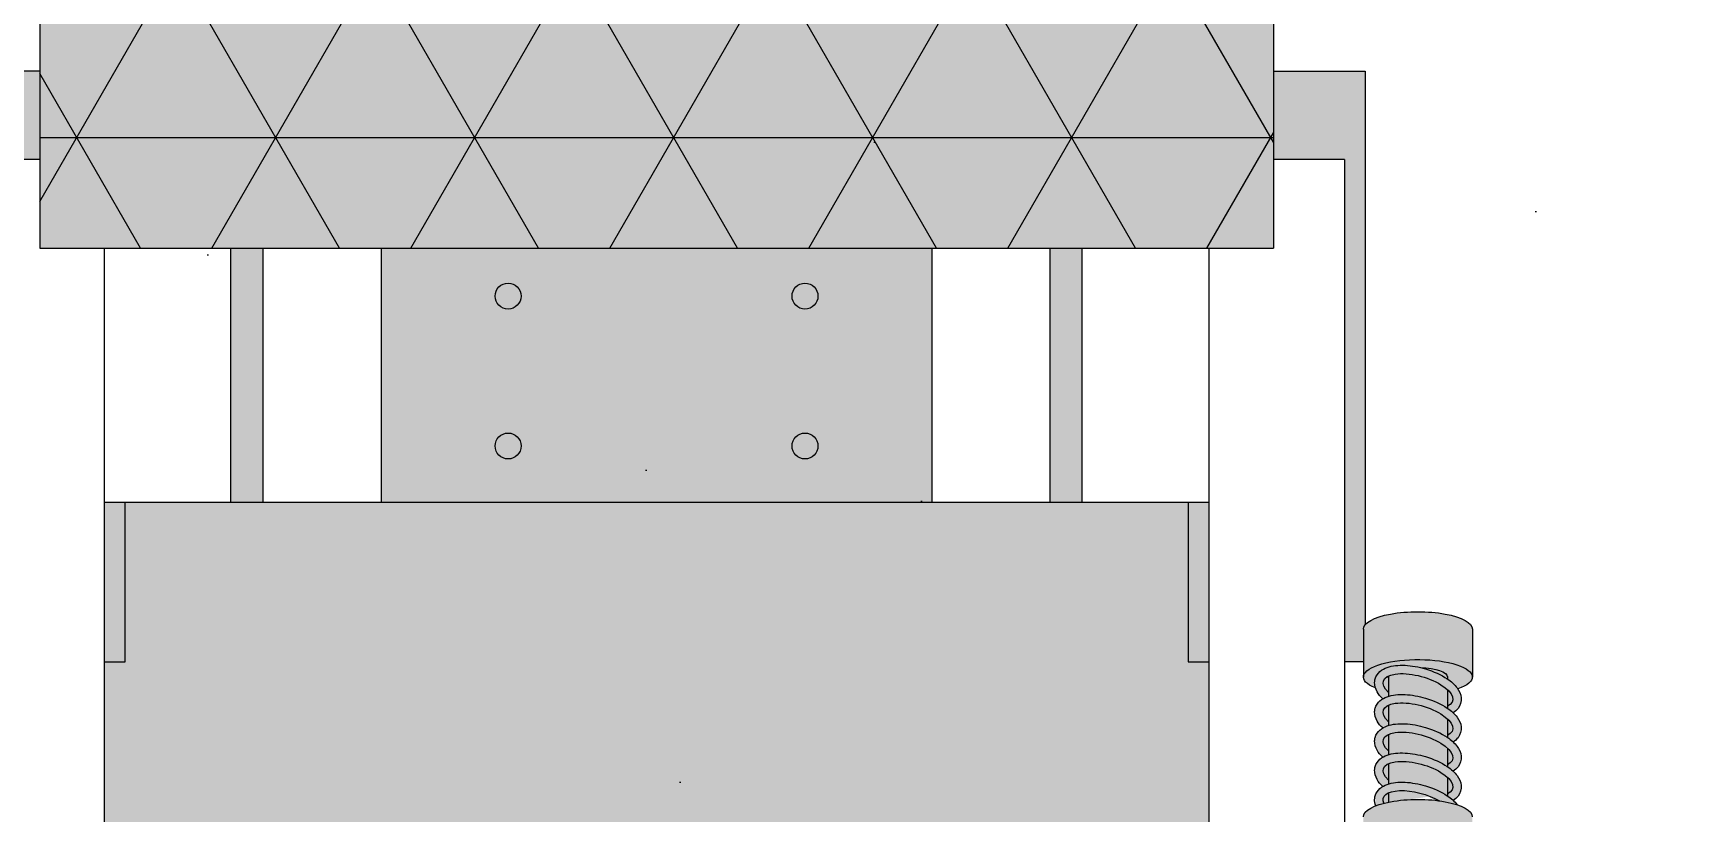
# Model space of a CAD drawing. Header units: inches. Extents: x -55 to 844, y -103 to 167.
# Drawn here: x 192.852 to 193.457, y -6.148 to -5.861 of the extents above; entities that cross this region are included whole.
import ezdxf

# ---------------------------------------------------------------- set-up
doc = ezdxf.new("R2010")
doc.units = ezdxf.units.IN
doc.header["$MEASUREMENT"] = 0
for name, color, linetype in [('AI-Hatch mob', 254, 'Continuous'), ('AI-Hatch piso', 252, 'Continuous'), ('AI-Mob', 2, 'Continuous')]:
    doc.layers.add(name, color=color, linetype=linetype)

# ---------------------------------------------------------------- blocks, each defined once
blk = doc.blocks.new('Multi-Estação')
at = {"layer": 'AI-Hatch mob', "true_color": 0xe1d8b7}
h = blk.add_hatch(color=254, dxfattribs=at)
edge = h.paths.add_edge_path()
edge.add_ellipse((-0.69859, -0.02706), major_axis=(0, 0.02007), ratio=0.320805, start_angle=-180, end_angle=-14.65467)
edge.add_ellipse((-0.69859, -0.02706), major_axis=(0, 0.02007), ratio=0.320805, start_angle=-14.65467, end_angle=0)
edge.add_line((-0.69859, -0.00699), (-0.71623, -0.00699))
edge.add_ellipse((-0.71623, -0.02706), major_axis=(0, 0.02007), ratio=0.320805, start_angle=-180, end_angle=0, ccw=False)
edge.add_line((-0.71623, -0.04713), (-0.69859, -0.04713))
edge = h.paths.add_edge_path()
edge.add_ellipse((-0.76777, -0.02705), major_axis=(0, 0.02007), ratio=0.320805, start_angle=-180, end_angle=-136.14316)
edge.add_ellipse((-0.76777, -0.02705), major_axis=(0, 0.02007), ratio=0.320805, start_angle=-136.14316, end_angle=-113.45489)
edge.add_ellipse((-0.76777, -0.02705), major_axis=(0, 0.02007), ratio=0.320805, start_angle=-113.45489, end_angle=-57.22519)
edge.add_ellipse((-0.76777, -0.02705), major_axis=(0, 0.02007), ratio=0.320805, start_angle=-57.22519, end_angle=-51.2269)
edge.add_ellipse((-0.76777, -0.02705), major_axis=(0, 0.02007), ratio=0.320805, start_angle=-51.2269, end_angle=-39.34916)
edge.add_ellipse((-0.76777, -0.02705), major_axis=(0, 0.02007), ratio=0.320805, start_angle=-39.34916, end_angle=0)
edge.add_line((-0.76777, -0.00697), (-0.78112, -0.00697))
edge.add_ellipse((-0.78112, -0.02705), major_axis=(0, 0.02007), ratio=0.320805, start_angle=-180, end_angle=0, ccw=False)
edge.add_line((-0.78112, -0.04712), (-0.76777, -0.04712))
edge = h.paths.add_edge_path()
edge.add_ellipse((-0.69859, 0.53401), major_axis=(0, -0.02007), ratio=0.320805, start_angle=360, end_angle=374.65467)
edge.add_ellipse((-0.69859, 0.53401), major_axis=(0, -0.02007), ratio=0.320805, start_angle=374.65467, end_angle=540)
edge.add_line((-0.69859, 0.55408), (-0.71623, 0.55408))
edge.add_ellipse((-0.71623, 0.53401), major_axis=(0, -0.02007), ratio=0.320805, start_angle=360, end_angle=540, ccw=False)
edge.add_line((-0.71623, 0.51394), (-0.69859, 0.51394))
h = blk.add_hatch(color=254, dxfattribs=at)
edge = h.paths.add_edge_path()
edge.add_ellipse((-0.69859, 0.53401), major_axis=(0, -0.02007), ratio=0.320805, start_angle=360, end_angle=374.65467, ccw=False)
edge.add_line((-0.69804, 0.51394), (-0.7106, 0.51394))
edge.add_line((-0.7106, 0.51394), (-0.7106, 0.50695))
edge.add_line((-0.7106, 0.50695), (-0.52552, 0.50695))
edge.add_line((-0.52552, 0.50695), (-0.52552, 0.48076))
edge.add_line((-0.52552, 0.48076), (-0.493, 0.48076))
edge.add_line((-0.493, 0.48076), (-0.493, 0.51459))
edge.add_line((-0.493, 0.51459), (-0.69696, 0.51459))
edge = h.paths.add_edge_path()
edge.add_line((-0.493, -0.00764), (-0.493, 0.02619))
edge.add_line((-0.493, 0.02619), (-0.52552, 0.02619))
edge.add_line((-0.52552, 0.02619), (-0.52552, 0))
edge.add_line((-0.52552, 0), (-0.7106, 0))
edge.add_line((-0.7106, 0), (-0.7106, -0.00699))
edge.add_line((-0.7106, -0.00699), (-0.6975, -0.00699))
edge.add_ellipse((-0.69859, -0.02706), major_axis=(0, 0.02007), ratio=0.320805, start_angle=-180, end_angle=-14.65467)
edge.add_line((-0.69696, -0.00764), (-0.493, -0.00764))
at = {"layer": 'AI-Hatch mob', "true_color": 0xd3bf96}
blk.add_hatch(color=9, dxfattribs=at).paths.add_polyline_path([(-0.01878, 0.02619), (-0.01878, 0.48076), (-0.55819, 0.48076), (-0.55819, 0.02619)])
at = {"layer": 'AI-Hatch mob', "true_color": 0xb99f7e}
h = blk.add_hatch(dxfattribs=at)
h.set_pattern_fill('NET3', color=33, scale=0.02, angle=-90, style=0)
h.set_pattern_definition([(270, (-7.55022, 69.55704), (0.0635, 0), []), (330, (-7.55022, 69.55704), (0.03175, 0.054992613), []), (30, (-7.55022, 69.55704), (-0.03175, 0.054992613), [])])
h.paths.add_polyline_path([(-0.01878, 0.02619), (-0.01878, 0.48076), (-0.55819, 0.48076), (-0.55819, 0.02619)])
at = {"layer": 'AI-Hatch mob'}
h = blk.add_hatch(color=254, dxfattribs=at)
h.paths.add_polyline_path([(-0.79447, 0.05), (-0.7106, 0.05), (-0.7106, 0.05764), (-0.65186, 0.05764), (-0.65186, 0.44931), (-0.7106, 0.44931), (-0.7106, 0.45695), (-0.79447, 0.45695)])
edge = h.paths.add_edge_path()
edge.add_ellipse((-1.25906, 0.14542), major_axis=(0, -0.00816), ratio=0.5, start_angle=270, end_angle=360)
edge.add_line((-1.25906, 0.13726), (-1.10295, 0.13726))
edge.add_ellipse((-1.10295, 0.14542), major_axis=(0, -0.00816), ratio=0.5, start_angle=0, end_angle=90)
edge.add_line((-1.09887, 0.14542), (-1.09887, 0.36153))
edge.add_ellipse((-1.10295, 0.36153), major_axis=(0, 0.00816), ratio=0.5, start_angle=270, end_angle=360)
edge.add_line((-1.10295, 0.36969), (-1.25906, 0.36969))
edge.add_ellipse((-1.25906, 0.36153), major_axis=(0, 0.00816), ratio=0.5, start_angle=0, end_angle=90)
edge.add_line((-1.26314, 0.36153), (-1.26314, 0.14542))
edge = h.paths.add_edge_path()
edge.add_ellipse((-0.83685, 0.25348), major_axis=(0, -0.01088), ratio=0.455596, start_angle=0, end_angle=180)
edge.add_line((-0.83685, 0.26436), (-1.09887, 0.26436))
edge.add_line((-1.09887, 0.26436), (-1.09887, 0.2426))
edge.add_line((-1.09887, 0.2426), (-0.83685, 0.2426))
h = blk.add_hatch(color=254, dxfattribs=at)
h.paths.add_polyline_path([(-0.65186, 0.152), (-0.55819, 0.152), (-0.55819, 0.35495), (-0.65186, 0.35495)])
h.paths.add_polyline_path([(-0.62631, 0.19877, -1), (-0.63586, 0.19877, -1)], flags=16)
h.paths.add_polyline_path([(-0.57105, 0.19877, -1), (-0.5806, 0.19877, -1)], flags=16)
h.paths.add_polyline_path([(-0.63586, 0.30818, -1), (-0.62631, 0.30818, -1)], flags=16)
h.paths.add_polyline_path([(-0.5806, 0.30818, -1), (-0.57105, 0.30818, -1)], flags=16)
h.paths.add_polyline_path([(-0.79447, 0.45695), (-0.81963, 0.45695), (-0.81963, 0.05), (-0.79447, 0.05)])
at = {"layer": 'AI-Hatch mob', "true_color": 0xd3bf96}
h = blk.add_hatch(color=9, dxfattribs=at)
h.paths.add_polyline_path([(-0.7106, 0.05764), (-0.7106, 0.05), (-0.65186, 0.05), (-0.65186, 0.05764)])
h.paths.add_polyline_path([(-0.65186, 0.44931), (-0.65186, 0.45695), (-0.7106, 0.45695), (-0.7106, 0.44931)])
h = blk.add_hatch(color=9, dxfattribs=at)
h.paths.add_polyline_path([(-0.55819, 0.39847), (-0.55819, 0.41033), (-0.65186, 0.41033), (-0.65186, 0.39847)])
h.paths.add_polyline_path([(-0.55819, 0.09662), (-0.55819, 0.10848), (-0.65186, 0.10848), (-0.65186, 0.09662)])
h.paths.add_polyline_path([(-0.63108, 0.19399, 1), (-0.63108, 0.20354, 1)])
h.paths.add_polyline_path([(-0.57583, 0.19399, 1), (-0.57583, 0.20354, 1)])
h.paths.add_polyline_path([(-0.57583, 0.30341, 1), (-0.57583, 0.31296, 1)])
h.paths.add_polyline_path([(-0.63108, 0.30341, 1), (-0.63108, 0.31296, 1)])
h = blk.add_hatch(color=9, dxfattribs=at)
edge = h.paths.add_edge_path()
edge.add_spline(control_points=[(-0.76004, -0.03794), (-0.76002, -0.03792), (-0.76001, -0.0379), (-0.75848, -0.03562), (-0.75723, -0.03282), (-0.75584, -0.02815), (-0.75546, -0.02639), (-0.75523, -0.02466)], knot_values=[7.514942, 7.514942, 7.514942, 7.514942, 7.520738, 7.520738, 8.153318, 8.153318, 8.523158, 8.523158, 8.523158, 8.523158], degree=3, periodic=0)
edge.add_spline(control_points=[(-0.75523, -0.02466), (-0.75512, -0.02388), (-0.75505, -0.0231), (-0.7549, -0.0201), (-0.75507, -0.01802), (-0.75565, -0.01618)], knot_values=[6.849217, 6.849217, 6.849217, 6.849217, 7.01828, 7.01828, 7.514942, 7.514942, 7.514942, 7.514942], degree=3, periodic=0)
edge.add_spline(control_points=[(-0.75565, -0.01618), (-0.75603, -0.01504), (-0.7566, -0.0139), (-0.75735, -0.01303)], knot_values=[0.027451, 0.027451, 0.027451, 0.027451, 0.03087, 0.03087, 0.03087, 0.03087], degree=3, periodic=0)
edge.add_spline(control_points=[(-0.75735, -0.01303), (-0.7577, -0.01264), (-0.75812, -0.01228), (-0.75859, -0.01198)], knot_values=[6.407563, 6.407563, 6.407563, 6.407563, 6.539628, 6.539628, 6.539628, 6.539628], degree=3, periodic=0)
edge.add_spline(control_points=[(-0.75859, -0.01198), (-0.75865, -0.01194), (-0.76007, -0.01117), (-0.76192, -0.01135), (-0.76369, -0.01152)], knot_values=[0.03255, 0.03255, 0.03255, 0.03255, 0.032767, 0.037696, 0.037696, 0.037696, 0.037696], degree=3, periodic=0)
edge.add_spline(control_points=[(-0.76369, -0.01152), (-0.76366, -0.01161), (-0.76363, -0.01169), (-0.7636, -0.01178)], knot_values=[0, 0, 0, 0, 0.000269, 0.000269, 0.000269, 0.000269], degree=3, periodic=0)
edge.add_ellipse((-0.76777, -0.02707), major_axis=(0, -0.02007), ratio=0.320805, start_angle=491.20127, end_angle=499.63557, ccw=False)
edge.add_spline(control_points=[(-0.76293, -0.01385), (-0.76287, -0.01406), (-0.76281, -0.01427), (-0.76275, -0.01448)], knot_values=[0.002447, 0.002447, 0.002447, 0.002447, 0.003097, 0.003097, 0.003097, 0.003097], degree=3, periodic=0)
edge.add_ellipse((-0.76451, -0.02709), major_axis=(0.00363, 0.01279), ratio=0.415572, start_angle=-25.40244, end_angle=18.46254, ccw=False)
edge.add_ellipse((-0.76451, -0.02709), major_axis=(0.00363, 0.01279), ratio=0.415572, start_angle=-67.18246, end_angle=-25.40244, ccw=False)
edge.add_spline(control_points=[(-0.7582, -0.02352), (-0.75843, -0.02631), (-0.75905, -0.02858), (-0.75985, -0.03062)], knot_values=[0.005216, 0.005216, 0.005216, 0.005216, 0.012075, 0.012075, 0.012075, 0.012075], degree=3, periodic=0)
edge.add_ellipse((-0.76451, -0.02709), major_axis=(0.00363, 0.01279), ratio=0.415572, start_angle=-121.31271, end_angle=-99.19723, ccw=False)
edge.add_ellipse((-0.76777, -0.02707), major_axis=(0, -0.02007), ratio=0.320805, start_angle=404.00309, end_angle=426.65429, ccw=False)
edge.add_spline(control_points=[(-0.7633, -0.04151), (-0.76215, -0.04036), (-0.76101, -0.03922), (-0.76004, -0.03794)], knot_values=[0, 0, 0, 0, 0.004837, 0.004837, 0.004837, 0.004837], degree=3, periodic=0)
at = {"layer": 'AI-Hatch mob', "true_color": 0xe1d8b7}
h = blk.add_hatch(color=254, dxfattribs=at)
edge = h.paths.add_edge_path()
edge.add_spline(control_points=[(-0.7206, -0.04179), (-0.72049, -0.04172), (-0.72037, -0.04164), (-0.719, -0.04062), (-0.71792, -0.03939), (-0.71694, -0.03794)], knot_values=[8.523158, 8.523158, 8.523158, 8.523158, 8.558821, 8.558821, 8.966939, 8.966939, 8.966939, 8.966939], degree=3, periodic=0)
edge.add_spline(control_points=[(-0.71694, -0.03794), (-0.71693, -0.03792), (-0.71691, -0.0379), (-0.71539, -0.03562), (-0.71413, -0.03282), (-0.71307, -0.02926), (-0.7129, -0.02863), (-0.71275, -0.02801)], knot_values=[7.751954, 7.751954, 7.751954, 7.751954, 7.75775, 7.75775, 8.39033, 8.39033, 8.523158, 8.523158, 8.523158, 8.523158], degree=3, periodic=0)
edge.add_spline(control_points=[(-0.71275, -0.02801), (-0.7123, -0.02609), (-0.71201, -0.02416), (-0.7118, -0.01991), (-0.712, -0.01767), (-0.71305, -0.01476), (-0.71352, -0.01387), (-0.7149, -0.0123), (-0.71585, -0.01163), (-0.71694, -0.01132), (-0.71734, -0.01121), (-0.71775, -0.01114), (-0.71889, -0.01109), (-0.7196, -0.0112), (-0.72026, -0.01141)], knot_values=[6.014335, 6.014335, 6.014335, 6.014335, 6.420409, 6.420409, 6.959311, 6.959311, 7.221207, 7.221207, 7.483103, 7.483103, 7.483103, 7.578217, 7.578217, 7.751954, 7.751954, 7.751954, 7.751954], degree=3, periodic=0)
edge.add_spline(control_points=[(-0.72026, -0.01141), (-0.72076, -0.01157), (-0.72123, -0.01178), (-0.72262, -0.01257), (-0.72346, -0.01328), (-0.72423, -0.01412)], knot_values=[5.59904, 5.59904, 5.59904, 5.59904, 5.730056, 5.730056, 6.014335, 6.014335, 6.014335, 6.014335], degree=3, periodic=0)
edge.add_spline(control_points=[(-0.72423, -0.01412), (-0.72393, -0.01462), (-0.72368, -0.01516), (-0.72277, -0.01767), (-0.72257, -0.01991), (-0.72281, -0.02476), (-0.72328, -0.02736), (-0.72491, -0.03282), (-0.72616, -0.03562), (-0.72769, -0.0379), (-0.7277, -0.03792), (-0.72772, -0.03794)], knot_values=[6.654058, 6.654058, 6.654058, 6.654058, 6.806977, 6.806977, 7.345879, 7.345879, 7.884782, 7.884782, 8.517361, 8.517361, 8.523158, 8.523158, 8.523158, 8.523158], degree=3, periodic=0)
edge.add_line((-0.72772, -0.03794), (-0.72086, -0.03794))
edge.add_ellipse((-0.72142, -0.02709), major_axis=(0.00363, 0.01279), ratio=0.415572, start_angle=-146.38459, end_angle=-140.65211, ccw=False)
edge.add_ellipse((-0.72142, -0.02709), major_axis=(0.00363, 0.01279), ratio=0.415572, start_angle=-205.88729, end_angle=-146.38459, ccw=False)
edge.add_line((-0.72701, -0.03794), (-0.72772, -0.03794))
edge.add_spline(control_points=[(-0.72772, -0.03794), (-0.72824, -0.03871), (-0.72879, -0.03942), (-0.72938, -0.04006)], knot_values=[8.523158, 8.523158, 8.523158, 8.523158, 8.740843, 8.740843, 8.740843, 8.740843], degree=3, periodic=0)
edge.add_spline(control_points=[(-0.72938, -0.04006), (-0.72898, -0.04073), (-0.72848, -0.04134), (-0.72675, -0.04271), (-0.72523, -0.04317), (-0.72263, -0.04292), (-0.72155, -0.04244), (-0.7206, -0.04179)], knot_values=[8.966939, 8.966939, 8.966939, 8.966939, 9.166702, 9.166702, 9.499224, 9.499224, 9.796083, 9.796083, 9.796083, 9.796083], degree=3, periodic=0)
edge = h.paths.add_edge_path(flags=16)
edge.add_ellipse((-0.71623, -0.02706), major_axis=(0, 0.01089), ratio=0.32002, start_angle=2.83601, end_angle=4.01113)
edge.add_ellipse((-0.71623, -0.02706), major_axis=(0, 0.01089), ratio=0.32002, start_angle=-2.83601, end_angle=2.83601)
edge.add_line((-0.7164, -0.01618), (-0.71641, -0.01618))
edge = h.paths.add_edge_path(flags=17)
edge.add_ellipse((-0.71623, -0.02706), major_axis=(0, 0.01089), ratio=0.32002, start_angle=-177.16399, end_angle=-94.97989)
edge.add_spline(control_points=[(-0.71275, -0.02801), (-0.7129, -0.02863), (-0.71307, -0.02926), (-0.71413, -0.03282), (-0.71539, -0.03562), (-0.71691, -0.0379), (-0.71693, -0.03792), (-0.71694, -0.03794)], knot_values=[7.751954, 7.751954, 7.751954, 7.751954, 7.884782, 7.884782, 8.517361, 8.517361, 8.523158, 8.523158, 8.523158, 8.523158], degree=3, periodic=0)
edge.add_line((-0.71694, -0.03794), (-0.71605, -0.03794))
edge = h.paths.add_edge_path()
edge.add_ellipse((-0.73219, -0.02709), major_axis=(0.00363, 0.01279), ratio=0.415572, start_angle=-140.65211, end_angle=-25.40244)
edge.add_line((-0.72663, -0.01618), (-0.7341, -0.01618))
edge.add_spline(control_points=[(-0.7341, -0.01618), (-0.73352, -0.01802), (-0.73336, -0.0201), (-0.73359, -0.02476), (-0.73405, -0.02736), (-0.73568, -0.03282), (-0.73693, -0.03562), (-0.73846, -0.0379), (-0.73848, -0.03792), (-0.73849, -0.03794)], knot_values=[6.849217, 6.849217, 6.849217, 6.849217, 7.345879, 7.345879, 7.884782, 7.884782, 8.517361, 8.517361, 8.523158, 8.523158, 8.523158, 8.523158], degree=3, periodic=0)
edge.add_line((-0.73849, -0.03794), (-0.73163, -0.03794))
edge = h.paths.add_edge_path()
edge.add_ellipse((-0.74297, -0.02709), major_axis=(0.00363, 0.01279), ratio=0.415572, start_angle=-140.65211, end_angle=-25.40244)
edge.add_line((-0.7374, -0.01618), (-0.74487, -0.01618))
edge.add_spline(control_points=[(-0.74487, -0.01618), (-0.74429, -0.01802), (-0.74413, -0.0201), (-0.74436, -0.02476), (-0.74483, -0.02736), (-0.74645, -0.03282), (-0.74771, -0.03562), (-0.74924, -0.0379), (-0.74925, -0.03792), (-0.74926, -0.03794)], knot_values=[6.849217, 6.849217, 6.849217, 6.849217, 7.345879, 7.345879, 7.884782, 7.884782, 8.517361, 8.517361, 8.523158, 8.523158, 8.523158, 8.523158], degree=3, periodic=0)
edge.add_line((-0.74926, -0.03794), (-0.7424, -0.03794))
edge = h.paths.add_edge_path()
edge.add_ellipse((-0.75374, -0.02709), major_axis=(0.00363, 0.01279), ratio=0.415572, start_angle=-140.65211, end_angle=-25.40244)
edge.add_line((-0.74818, -0.01618), (-0.75565, -0.01618))
edge.add_spline(control_points=[(-0.75565, -0.01618), (-0.75507, -0.01802), (-0.7549, -0.0201), (-0.75513, -0.02476), (-0.7556, -0.02736), (-0.75723, -0.03282), (-0.75848, -0.03562), (-0.76001, -0.0379), (-0.76002, -0.03792), (-0.76004, -0.03794)], knot_values=[6.849217, 6.849217, 6.849217, 6.849217, 7.345879, 7.345879, 7.884782, 7.884782, 8.517361, 8.517361, 8.523158, 8.523158, 8.523158, 8.523158], degree=3, periodic=0)
edge.add_line((-0.76004, -0.03794), (-0.75318, -0.03794))
edge = h.paths.add_edge_path()
edge.add_ellipse((-0.76451, -0.02709), major_axis=(0.00363, 0.01279), ratio=0.415572, start_angle=-121.3603, end_angle=-25.40244)
edge.add_line((-0.75895, -0.01618), (-0.76236, -0.01618))
edge.add_ellipse((-0.76777, -0.02705), major_axis=(0, 0.02007), ratio=0.320805, start_angle=-113.45489, end_angle=-57.22519, ccw=False)
at = {"layer": 'AI-Hatch mob', "true_color": 0xd3bf96}
h = blk.add_hatch(color=9, dxfattribs=at)
edge = h.paths.add_edge_path()
edge.add_spline(control_points=[(-0.74926, -0.03794), (-0.74925, -0.03792), (-0.74924, -0.0379), (-0.74771, -0.03562), (-0.74645, -0.03282), (-0.74483, -0.02736), (-0.74436, -0.02476), (-0.74413, -0.0201), (-0.74429, -0.01802), (-0.74487, -0.01618)], knot_values=[6.849217, 6.849217, 6.849217, 6.849217, 6.855014, 6.855014, 7.487593, 7.487593, 8.026496, 8.026496, 8.523158, 8.523158, 8.523158, 8.523158], degree=3, periodic=0)
edge.add_spline(control_points=[(-0.74487, -0.01618), (-0.74492, -0.01602), (-0.74497, -0.01587), (-0.74523, -0.01516), (-0.74547, -0.01462), (-0.74578, -0.01412)], knot_values=[6.654058, 6.654058, 6.654058, 6.654058, 6.696298, 6.696298, 6.849217, 6.849217, 6.849217, 6.849217], degree=3, periodic=0)
edge.add_spline(control_points=[(-0.74578, -0.01412), (-0.746, -0.01375), (-0.74625, -0.01341), (-0.74722, -0.0123), (-0.74817, -0.01163), (-0.74926, -0.01132), (-0.74966, -0.01121), (-0.75007, -0.01114), (-0.75177, -0.01106), (-0.75297, -0.01145), (-0.75494, -0.01257), (-0.75578, -0.01328), (-0.75655, -0.01412)], knot_values=[5.59904, 5.59904, 5.59904, 5.59904, 5.708017, 5.708017, 5.969913, 5.969913, 5.969913, 6.065027, 6.065027, 6.369779, 6.369779, 6.654058, 6.654058, 6.654058, 6.654058], degree=3, periodic=0)
edge.add_spline(control_points=[(-0.75655, -0.01412), (-0.75625, -0.01462), (-0.756, -0.01516), (-0.75575, -0.01587), (-0.75569, -0.01602), (-0.75565, -0.01618)], knot_values=[6.654058, 6.654058, 6.654058, 6.654058, 6.806977, 6.806977, 6.849217, 6.849217, 6.849217, 6.849217], degree=3, periodic=0)
edge.add_line((-0.75565, -0.01618), (-0.75425, -0.01618))
edge.add_ellipse((-0.75374, -0.02709), major_axis=(0.00363, 0.01279), ratio=0.415572, start_angle=-25.40244, end_angle=38.86304, ccw=False)
edge.add_ellipse((-0.75374, -0.02709), major_axis=(0.00363, 0.01279), ratio=0.415572, start_angle=-140.65211, end_angle=-25.40244, ccw=False)
edge.add_ellipse((-0.75374, -0.02709), major_axis=(0.00363, 0.01279), ratio=0.415572, start_angle=-205.88729, end_angle=-140.65211, ccw=False)
edge.add_line((-0.75933, -0.03794), (-0.76004, -0.03794))
edge.add_spline(control_points=[(-0.76004, -0.03794), (-0.76056, -0.03871), (-0.76111, -0.03942), (-0.7617, -0.04006)], knot_values=[8.523158, 8.523158, 8.523158, 8.523158, 8.740843, 8.740843, 8.740843, 8.740843], degree=3, periodic=0)
edge.add_spline(control_points=[(-0.7617, -0.04006), (-0.7613, -0.04073), (-0.7608, -0.04134), (-0.75907, -0.04271), (-0.75755, -0.04317), (-0.7548, -0.0429), (-0.75361, -0.04232), (-0.752, -0.04112), (-0.75145, -0.04062), (-0.75093, -0.04006)], knot_values=[8.740843, 8.740843, 8.740843, 8.740843, 8.940606, 8.940606, 9.273129, 9.273129, 9.605651, 9.605651, 9.796083, 9.796083, 9.796083, 9.796083], degree=3, periodic=0)
edge.add_spline(control_points=[(-0.75093, -0.04006), (-0.75034, -0.03942), (-0.74979, -0.03871), (-0.74926, -0.03794)], knot_values=[8.523158, 8.523158, 8.523158, 8.523158, 8.740843, 8.740843, 8.740843, 8.740843], degree=3, periodic=0)
h = blk.add_hatch(color=9, dxfattribs=at)
edge = h.paths.add_edge_path()
edge.add_spline(control_points=[(-0.73849, -0.03794), (-0.73848, -0.03792), (-0.73846, -0.0379), (-0.73693, -0.03562), (-0.73568, -0.03282), (-0.73405, -0.02736), (-0.73359, -0.02476), (-0.73336, -0.0201), (-0.73352, -0.01802), (-0.7341, -0.01618)], knot_values=[6.849217, 6.849217, 6.849217, 6.849217, 6.855014, 6.855014, 7.487593, 7.487593, 8.026496, 8.026496, 8.523158, 8.523158, 8.523158, 8.523158], degree=3, periodic=0)
edge.add_spline(control_points=[(-0.7341, -0.01618), (-0.73415, -0.01602), (-0.7342, -0.01587), (-0.73446, -0.01516), (-0.7347, -0.01462), (-0.73501, -0.01412)], knot_values=[6.654058, 6.654058, 6.654058, 6.654058, 6.696298, 6.696298, 6.849217, 6.849217, 6.849217, 6.849217], degree=3, periodic=0)
edge.add_spline(control_points=[(-0.73501, -0.01412), (-0.73522, -0.01375), (-0.73547, -0.01341), (-0.73645, -0.0123), (-0.7374, -0.01163), (-0.73849, -0.01132), (-0.73888, -0.01121), (-0.73929, -0.01114), (-0.74099, -0.01106), (-0.7422, -0.01145), (-0.74417, -0.01257), (-0.74501, -0.01328), (-0.74578, -0.01412)], knot_values=[5.59904, 5.59904, 5.59904, 5.59904, 5.708017, 5.708017, 5.969913, 5.969913, 5.969913, 6.065027, 6.065027, 6.369779, 6.369779, 6.654058, 6.654058, 6.654058, 6.654058], degree=3, periodic=0)
edge.add_spline(control_points=[(-0.74578, -0.01412), (-0.74547, -0.01462), (-0.74523, -0.01516), (-0.74497, -0.01587), (-0.74492, -0.01602), (-0.74487, -0.01618)], knot_values=[6.654058, 6.654058, 6.654058, 6.654058, 6.806977, 6.806977, 6.849217, 6.849217, 6.849217, 6.849217], degree=3, periodic=0)
edge.add_line((-0.74487, -0.01618), (-0.74347, -0.01618))
edge.add_ellipse((-0.74297, -0.02709), major_axis=(0.00363, 0.01279), ratio=0.415572, start_angle=-25.40244, end_angle=38.86304, ccw=False)
edge.add_ellipse((-0.74297, -0.02709), major_axis=(0.00363, 0.01279), ratio=0.415572, start_angle=-140.65211, end_angle=-25.40244, ccw=False)
edge.add_ellipse((-0.74297, -0.02709), major_axis=(0.00363, 0.01279), ratio=0.415572, start_angle=-205.88729, end_angle=-140.65211, ccw=False)
edge.add_line((-0.74856, -0.03794), (-0.74926, -0.03794))
edge.add_spline(control_points=[(-0.74926, -0.03794), (-0.74979, -0.03871), (-0.75034, -0.03942), (-0.75093, -0.04006)], knot_values=[8.523158, 8.523158, 8.523158, 8.523158, 8.740843, 8.740843, 8.740843, 8.740843], degree=3, periodic=0)
edge.add_spline(control_points=[(-0.75093, -0.04006), (-0.75053, -0.04073), (-0.75002, -0.04134), (-0.7483, -0.04271), (-0.74678, -0.04317), (-0.74403, -0.0429), (-0.74284, -0.04232), (-0.74122, -0.04112), (-0.74067, -0.04062), (-0.74015, -0.04006)], knot_values=[8.740843, 8.740843, 8.740843, 8.740843, 8.940606, 8.940606, 9.273129, 9.273129, 9.605651, 9.605651, 9.796083, 9.796083, 9.796083, 9.796083], degree=3, periodic=0)
edge.add_spline(control_points=[(-0.74015, -0.04006), (-0.73956, -0.03942), (-0.73901, -0.03871), (-0.73849, -0.03794)], knot_values=[8.523158, 8.523158, 8.523158, 8.523158, 8.740843, 8.740843, 8.740843, 8.740843], degree=3, periodic=0)
h = blk.add_hatch(color=9, dxfattribs=at)
edge = h.paths.add_edge_path()
edge.add_spline(control_points=[(-0.72772, -0.03794), (-0.7277, -0.03792), (-0.72769, -0.0379), (-0.72616, -0.03562), (-0.72491, -0.03282), (-0.72328, -0.02736), (-0.72281, -0.02476), (-0.72258, -0.0201), (-0.72274, -0.01802), (-0.72332, -0.01618)], knot_values=[6.849217, 6.849217, 6.849217, 6.849217, 6.855014, 6.855014, 7.487593, 7.487593, 8.026496, 8.026496, 8.523158, 8.523158, 8.523158, 8.523158], degree=3, periodic=0)
edge.add_spline(control_points=[(-0.72332, -0.01618), (-0.72337, -0.01602), (-0.72343, -0.01587), (-0.72368, -0.01516), (-0.72393, -0.01462), (-0.72423, -0.01412)], knot_values=[6.654058, 6.654058, 6.654058, 6.654058, 6.696298, 6.696298, 6.849217, 6.849217, 6.849217, 6.849217], degree=3, periodic=0)
edge.add_spline(control_points=[(-0.72423, -0.01412), (-0.72445, -0.01375), (-0.7247, -0.01341), (-0.72568, -0.0123), (-0.72663, -0.01163), (-0.72772, -0.01132), (-0.72811, -0.01121), (-0.72852, -0.01114), (-0.73022, -0.01106), (-0.73142, -0.01145), (-0.7334, -0.01257), (-0.73424, -0.01328), (-0.73501, -0.01412)], knot_values=[5.59904, 5.59904, 5.59904, 5.59904, 5.708017, 5.708017, 5.969913, 5.969913, 5.969913, 6.065027, 6.065027, 6.369779, 6.369779, 6.654058, 6.654058, 6.654058, 6.654058], degree=3, periodic=0)
edge.add_spline(control_points=[(-0.73501, -0.01412), (-0.7347, -0.01462), (-0.73446, -0.01516), (-0.7342, -0.01587), (-0.73415, -0.01602), (-0.7341, -0.01618)], knot_values=[6.654058, 6.654058, 6.654058, 6.654058, 6.806977, 6.806977, 6.849217, 6.849217, 6.849217, 6.849217], degree=3, periodic=0)
edge.add_line((-0.7341, -0.01618), (-0.7327, -0.01618))
edge.add_ellipse((-0.73219, -0.02709), major_axis=(0.00363, 0.01279), ratio=0.415572, start_angle=-25.40244, end_angle=38.86304, ccw=False)
edge.add_ellipse((-0.73219, -0.02709), major_axis=(0.00363, 0.01279), ratio=0.415572, start_angle=-140.65211, end_angle=-25.40244, ccw=False)
edge.add_ellipse((-0.73219, -0.02709), major_axis=(0.00363, 0.01279), ratio=0.415572, start_angle=-205.88729, end_angle=-140.65211, ccw=False)
edge.add_line((-0.73778, -0.03794), (-0.73849, -0.03794))
edge.add_spline(control_points=[(-0.73849, -0.03794), (-0.73901, -0.03871), (-0.73956, -0.03942), (-0.74015, -0.04006)], knot_values=[8.523158, 8.523158, 8.523158, 8.523158, 8.740843, 8.740843, 8.740843, 8.740843], degree=3, periodic=0)
edge.add_spline(control_points=[(-0.74015, -0.04006), (-0.73975, -0.04073), (-0.73925, -0.04134), (-0.73752, -0.04271), (-0.73601, -0.04317), (-0.73325, -0.0429), (-0.73207, -0.04232), (-0.73045, -0.04112), (-0.7299, -0.04062), (-0.72938, -0.04006)], knot_values=[8.740843, 8.740843, 8.740843, 8.740843, 8.940606, 8.940606, 9.273129, 9.273129, 9.605651, 9.605651, 9.796083, 9.796083, 9.796083, 9.796083], degree=3, periodic=0)
edge.add_spline(control_points=[(-0.72938, -0.04006), (-0.72879, -0.03942), (-0.72824, -0.03871), (-0.72772, -0.03794)], knot_values=[8.523158, 8.523158, 8.523158, 8.523158, 8.740843, 8.740843, 8.740843, 8.740843], degree=3, periodic=0)
h = blk.add_hatch(color=9, dxfattribs=at)
edge = h.paths.add_edge_path()
edge.add_spline(control_points=[(-0.71694, -0.03794), (-0.71693, -0.03792), (-0.71691, -0.0379), (-0.71539, -0.03562), (-0.71413, -0.03282), (-0.71307, -0.02926), (-0.7129, -0.02863), (-0.71275, -0.02801)], knot_values=[7.751954, 7.751954, 7.751954, 7.751954, 7.75775, 7.75775, 8.39033, 8.39033, 8.523158, 8.523158, 8.523158, 8.523158], degree=3, periodic=0)
edge.add_spline(control_points=[(-0.71275, -0.02801), (-0.7123, -0.02609), (-0.71201, -0.02416), (-0.7118, -0.01991), (-0.712, -0.01767), (-0.71305, -0.01476), (-0.71352, -0.01387), (-0.7149, -0.0123), (-0.71585, -0.01163), (-0.71694, -0.01132), (-0.71734, -0.01121), (-0.71775, -0.01114), (-0.71889, -0.01109), (-0.7196, -0.0112), (-0.72026, -0.01141)], knot_values=[6.014335, 6.014335, 6.014335, 6.014335, 6.420409, 6.420409, 6.959311, 6.959311, 7.221207, 7.221207, 7.483103, 7.483103, 7.483103, 7.578217, 7.578217, 7.751954, 7.751954, 7.751954, 7.751954], degree=3, periodic=0)
edge.add_spline(control_points=[(-0.72026, -0.01141), (-0.72076, -0.01157), (-0.72123, -0.01178), (-0.72262, -0.01257), (-0.72346, -0.01328), (-0.72423, -0.01412)], knot_values=[5.59904, 5.59904, 5.59904, 5.59904, 5.730056, 5.730056, 6.014335, 6.014335, 6.014335, 6.014335], degree=3, periodic=0)
edge.add_spline(control_points=[(-0.72423, -0.01412), (-0.72393, -0.01462), (-0.72368, -0.01516), (-0.72343, -0.01587), (-0.72337, -0.01602), (-0.72332, -0.01618)], knot_values=[6.654058, 6.654058, 6.654058, 6.654058, 6.806977, 6.806977, 6.849217, 6.849217, 6.849217, 6.849217], degree=3, periodic=0)
edge.add_line((-0.72332, -0.01618), (-0.72193, -0.01618))
edge.add_ellipse((-0.72142, -0.02709), major_axis=(0.00363, 0.01279), ratio=0.415572, start_angle=35.60082, end_angle=38.86304, ccw=False)
edge.add_ellipse((-0.72142, -0.02709), major_axis=(0.00363, 0.01279), ratio=0.415572, start_angle=-25.88226, end_angle=35.60082, ccw=False)
edge.add_ellipse((-0.72142, -0.02709), major_axis=(0.00363, 0.01279), ratio=0.415572, start_angle=-140.65211, end_angle=-25.88226, ccw=False)
edge.add_ellipse((-0.72142, -0.02709), major_axis=(0.00363, 0.01279), ratio=0.415572, start_angle=-146.38459, end_angle=-140.65211, ccw=False)
edge.add_ellipse((-0.72142, -0.02709), major_axis=(0.00363, 0.01279), ratio=0.415572, start_angle=-205.88729, end_angle=-146.38459, ccw=False)
edge.add_line((-0.72701, -0.03794), (-0.72772, -0.03794))
edge.add_spline(control_points=[(-0.72772, -0.03794), (-0.72824, -0.03871), (-0.72879, -0.03942), (-0.72938, -0.04006)], knot_values=[8.523158, 8.523158, 8.523158, 8.523158, 8.740843, 8.740843, 8.740843, 8.740843], degree=3, periodic=0)
edge.add_spline(control_points=[(-0.72938, -0.04006), (-0.72898, -0.04073), (-0.72848, -0.04134), (-0.72675, -0.04271), (-0.72523, -0.04317), (-0.72263, -0.04292), (-0.72155, -0.04244), (-0.7206, -0.04179)], knot_values=[8.966939, 8.966939, 8.966939, 8.966939, 9.166702, 9.166702, 9.499224, 9.499224, 9.796083, 9.796083, 9.796083, 9.796083], degree=3, periodic=0)
edge.add_spline(control_points=[(-0.7206, -0.04179), (-0.72049, -0.04172), (-0.72037, -0.04164), (-0.719, -0.04062), (-0.71792, -0.03939), (-0.71694, -0.03794)], knot_values=[8.523158, 8.523158, 8.523158, 8.523158, 8.558821, 8.558821, 8.966939, 8.966939, 8.966939, 8.966939], degree=3, periodic=0)
at = {"layer": 'AI-Hatch mob', "true_color": 0xe1d8b7}
h = blk.add_hatch(color=254, dxfattribs=at)
edge = h.paths.add_edge_path()
edge.add_ellipse((-0.71623, -0.02706), major_axis=(0, 0.02007), ratio=0.320805, start_angle=-180, end_angle=0)
edge.add_ellipse((-0.71623, -0.02706), major_axis=(0, 0.02007), ratio=0.320805, start_angle=0, end_angle=38.76214)
edge.add_spline(control_points=[(-0.72026, -0.01141), (-0.7196, -0.0112), (-0.71889, -0.01109), (-0.71775, -0.01114), (-0.71734, -0.01121), (-0.71694, -0.01132), (-0.71585, -0.01163), (-0.7149, -0.0123), (-0.71352, -0.01387), (-0.71305, -0.01476), (-0.712, -0.01767), (-0.7118, -0.01991), (-0.71201, -0.02416), (-0.7123, -0.02609), (-0.71275, -0.02801)], knot_values=[6.014335, 6.014335, 6.014335, 6.014335, 6.188072, 6.188072, 6.283185, 6.283185, 6.283185, 6.545081, 6.545081, 6.806977, 6.806977, 7.345879, 7.345879, 7.751954, 7.751954, 7.751954, 7.751954], degree=3, periodic=0)
edge.add_ellipse((-0.71623, -0.02706), major_axis=(0, 0.01089), ratio=0.32002, start_angle=-177.16399, end_angle=-94.97989, ccw=False)
edge.add_line((-0.71605, -0.03794), (-0.71694, -0.03794))
edge.add_spline(control_points=[(-0.71694, -0.03794), (-0.71792, -0.03939), (-0.719, -0.04062), (-0.72037, -0.04164), (-0.72049, -0.04172), (-0.7206, -0.04179)], knot_values=[8.523158, 8.523158, 8.523158, 8.523158, 8.931275, 8.931275, 8.966939, 8.966939, 8.966939, 8.966939], degree=3, periodic=0)
edge.add_ellipse((-0.71623, -0.02706), major_axis=(0, 0.02007), ratio=0.320805, start_angle=-222.77197, end_angle=-180)
for p, q in [((-0.52552, 0.48076), (-0.52552, 0.50695)), ((-0.00011, 0.48076), (-0.55819, 0.48076)), ((-0.55819, 0.48076), (-0.55819, 0.02619)), ((-0.55819, 0.45695), (-1.27376, 0.45695)), ((-0.65186, 0.05), (-0.65186, 0.45695)), ((-0.55819, 0.05), (-1.27376, 0.05)), ((0, 0.02619), (-0.55819, 0.02619)), ((-0.52552, 0), (-0.52552, 0.02619)), ((-0.52552, 0), (-1.27376, 0)), ((-0.69859, -0.00699), (-0.71623, -0.00699)), ((-0.75895, -0.01618), (-0.76236, -0.01618)), ((-0.74818, -0.01618), (-0.75565, -0.01618)), ((-0.7374, -0.01618), (-0.74487, -0.01618)), ((-0.72663, -0.01618), (-0.7341, -0.01618)), ((-0.71605, -0.01618), (-0.72332, -0.01618)), ((-0.75318, -0.03794), (-0.76004, -0.03794)), ((-0.7424, -0.03794), (-0.74926, -0.03794)), ((-0.73163, -0.03794), (-0.73849, -0.03794)), ((-0.72086, -0.03794), (-0.72772, -0.03794)), ((-0.71605, -0.03794), (-0.71694, -0.03794)), ((-0.69859, -0.04713), (-0.71623, -0.04713))]:
    blk.add_line(p, q)
for points in [[(-0.493, 0.48076), (-0.493, 0.51459), (-0.69696, 0.51459)], [(-0.7106, 0.45695), (-0.7106, 0.44931), (-0.65186, 0.44931)], [(-0.65186, 0.41033), (-0.55819, 0.41033)], [(-0.65186, 0.39847), (-0.55819, 0.39847)], [(-0.55819, 0.35495), (-0.65186, 0.35495)], [(-0.55819, 0.152), (-0.65186, 0.152)], [(-0.65186, 0.10848), (-0.55819, 0.10848)], [(-0.65186, 0.09662), (-0.55819, 0.09662)], [(-0.65186, 0.05764), (-0.7106, 0.05764), (-0.7106, 0.05)], [(-0.493, 0.02619), (-0.493, -0.00764), (-0.69696, -0.00764)], [(-0.7106, -0.00699), (-0.7106, 0)], [(-0.7106, -0.00699), (-0.7106, 0)]]:
    blk.add_lwpolyline(points)
for centre in [(-0.63108, 0.30818), (-0.57583, 0.30818), (-0.63108, 0.19877), (-0.57583, 0.19877)]:
    blk.add_circle(centre, 0.00478)
at = {"extrusion": (0, 0, -1)}
for centre, major_axis, ratio, start_param, end_param in [((-0.71623, -0.02706), (0, 0.02007), 0.320805, 5.606658, 10.17129), ((-0.76777, -0.02705), (0, 0.02007), 0.320805, 6.283185, 9.424778), ((-0.69859, -0.02706), (0, 0.02007), 0.320805, 6.283185, 9.424778), ((-0.76451, -0.02709), (0.00363, 0.01279), 0.415572, 5.960953, 8.401322), ((-0.75374, -0.02709), (0.00363, 0.01279), 0.415572, 5.604897, 9.876596), ((-0.74297, -0.02709), (0.00363, 0.01279), 0.415572, 5.604897, 9.876596), ((-0.73219, -0.02709), (0.00363, 0.01279), 0.415572, 5.604897, 9.876596), ((-0.72142, -0.02709), (0.00363, 0.01279), 0.415572, 5.604897, 9.876596), ((-0.71623, -0.02706), (0, 0.02007), 0.320805, 5.285208, 5.307435), ((-0.71623, -0.02706), (0, 0.01089), 0.32002, 6.213178, 6.397505), ((-0.71623, -0.02706), (0, 0.01089), 0.32002, 7.940897, 9.424778), ((-0.71623, -0.02706), (0, 0.02007), 0.320805, 10.384372, 10.422755)]:
    blk.add_ellipse(centre, major_axis=major_axis, ratio=ratio, start_param=start_param, end_param=end_param, dxfattribs=at)
for points, knots in [([(-0.76369, -0.01152), (-0.76293, -0.01124), (-0.76211, -0.01108), (-0.76084, -0.01114), (-0.76043, -0.01121), (-0.76004, -0.01132), (-0.75895, -0.01163), (-0.758, -0.0123), (-0.75662, -0.01387), (-0.75615, -0.01476), (-0.7551, -0.01767), (-0.75489, -0.01991), (-0.75513, -0.02476), (-0.7556, -0.02736), (-0.75723, -0.03282), (-0.75848, -0.03562), (-0.76097, -0.03934), (-0.76205, -0.04058), (-0.76331, -0.04152)], [5.984645, 5.984645, 5.984645, 5.984645, 6.188072, 6.188072, 6.283185, 6.283185, 6.283185, 6.545081, 6.545081, 6.806977, 6.806977, 7.345879, 7.345879, 7.884782, 7.884782, 8.517361, 8.517361, 8.926081, 8.926081, 8.926081, 8.926081]), ([(-0.75655, -0.01412), (-0.75578, -0.01328), (-0.75494, -0.01257), (-0.75297, -0.01145), (-0.75177, -0.01106), (-0.75007, -0.01114), (-0.74966, -0.01121), (-0.74926, -0.01132), (-0.74817, -0.01163), (-0.74722, -0.0123), (-0.74584, -0.01387), (-0.74537, -0.01476), (-0.74432, -0.01767), (-0.74412, -0.01991), (-0.74436, -0.02476), (-0.74483, -0.02736), (-0.74645, -0.03282), (-0.74771, -0.03562), (-0.75021, -0.03935), (-0.7513, -0.04061), (-0.75361, -0.04232), (-0.7548, -0.0429), (-0.75755, -0.04317), (-0.75907, -0.04271), (-0.7608, -0.04134), (-0.7613, -0.04073), (-0.7617, -0.04006)], [5.59904, 5.59904, 5.59904, 5.59904, 5.883319, 5.883319, 6.188072, 6.188072, 6.283185, 6.283185, 6.283185, 6.545081, 6.545081, 6.806977, 6.806977, 7.345879, 7.345879, 7.884782, 7.884782, 8.517361, 8.517361, 8.931275, 8.931275, 9.263798, 9.263798, 9.59632, 9.59632, 9.796083, 9.796083, 9.796083, 9.796083]), ([(-0.74578, -0.01412), (-0.74501, -0.01328), (-0.74417, -0.01257), (-0.7422, -0.01145), (-0.74099, -0.01106), (-0.73929, -0.01114), (-0.73888, -0.01121), (-0.73849, -0.01132), (-0.7374, -0.01163), (-0.73645, -0.0123), (-0.73507, -0.01387), (-0.7346, -0.01476), (-0.73355, -0.01767), (-0.73335, -0.01991), (-0.73359, -0.02476), (-0.73405, -0.02736), (-0.73568, -0.03282), (-0.73693, -0.03562), (-0.73944, -0.03935), (-0.74053, -0.04061), (-0.74284, -0.04232), (-0.74403, -0.0429), (-0.74678, -0.04317), (-0.7483, -0.04271), (-0.75002, -0.04134), (-0.75053, -0.04073), (-0.75093, -0.04006)], [5.59904, 5.59904, 5.59904, 5.59904, 5.883319, 5.883319, 6.188072, 6.188072, 6.283185, 6.283185, 6.283185, 6.545081, 6.545081, 6.806977, 6.806977, 7.345879, 7.345879, 7.884782, 7.884782, 8.517361, 8.517361, 8.931275, 8.931275, 9.263798, 9.263798, 9.59632, 9.59632, 9.796083, 9.796083, 9.796083, 9.796083]), ([(-0.73501, -0.01412), (-0.73424, -0.01328), (-0.7334, -0.01257), (-0.73142, -0.01145), (-0.73022, -0.01106), (-0.72852, -0.01114), (-0.72811, -0.01121), (-0.72772, -0.01132), (-0.72663, -0.01163), (-0.72568, -0.0123), (-0.7243, -0.01387), (-0.72383, -0.01476), (-0.72277, -0.01767), (-0.72257, -0.01991), (-0.72281, -0.02476), (-0.72328, -0.02736), (-0.72491, -0.03282), (-0.72616, -0.03562), (-0.72866, -0.03935), (-0.72976, -0.04061), (-0.73207, -0.04232), (-0.73325, -0.0429), (-0.73601, -0.04317), (-0.73752, -0.04271), (-0.73925, -0.04134), (-0.73975, -0.04073), (-0.74015, -0.04006)], [5.59904, 5.59904, 5.59904, 5.59904, 5.883319, 5.883319, 6.188072, 6.188072, 6.283185, 6.283185, 6.283185, 6.545081, 6.545081, 6.806977, 6.806977, 7.345879, 7.345879, 7.884782, 7.884782, 8.517361, 8.517361, 8.931275, 8.931275, 9.263798, 9.263798, 9.59632, 9.59632, 9.796083, 9.796083, 9.796083, 9.796083]), ([(-0.72423, -0.01412), (-0.72346, -0.01328), (-0.72262, -0.01257), (-0.72065, -0.01145), (-0.71945, -0.01106), (-0.71775, -0.01114), (-0.71734, -0.01121), (-0.71694, -0.01132), (-0.71585, -0.01163), (-0.7149, -0.0123), (-0.71352, -0.01387), (-0.71305, -0.01476), (-0.712, -0.01767), (-0.7118, -0.01991), (-0.71204, -0.02476), (-0.71251, -0.02736), (-0.71413, -0.03282), (-0.71539, -0.03562), (-0.71789, -0.03935), (-0.71898, -0.04061), (-0.72129, -0.04232), (-0.72248, -0.0429), (-0.72523, -0.04317), (-0.72675, -0.04271), (-0.72848, -0.04134), (-0.72898, -0.04073), (-0.72938, -0.04006)], [5.59904, 5.59904, 5.59904, 5.59904, 5.883319, 5.883319, 6.188072, 6.188072, 6.283185, 6.283185, 6.283185, 6.545081, 6.545081, 6.806977, 6.806977, 7.345879, 7.345879, 7.884782, 7.884782, 8.517361, 8.517361, 8.931275, 8.931275, 9.263798, 9.263798, 9.59632, 9.59632, 9.796083, 9.796083, 9.796083, 9.796083])]:
    blk.add_open_spline(points, degree=3, knots=knots)

msp = doc.modelspace()

# ---------------------------------------------------------------- hatches: boundary and pattern name
at = {"layer": 'AI-Hatch piso', "true_color": 0xd3bf96}
h = msp.add_hatch(dxfattribs=at)
h.set_pattern_fill('AR-SAND', color=9, scale=0.01, angle=90, style=0)
h.set_pattern_definition([(127.5, (210.64656, 101.05896), (-0.4894132, -0.0160003), [0, -0.38608, 0, -0.4318, 0, -0.41275]), (97.5, (210.64656, 101.05896), (-0.716825, 0.4495233), [0, -0.20828, 0, -0.34798, 0, -0.13335]), (57.5, (210.64656, 100.74654), (-0.0014372, 0.7909924), [0, -0.127, 0, -0.4572, 0, -0.5969]), (47.5, (210.64656, 100.74654), (-0.2229293, 0.7635565), [0, -0.0635, 0, -0.29972, 0, -0.3429])])
h.paths.add_polyline_path([(190.92738, -1.38338), (203.87738, -1.38338), (203.87738, -8.78339), (190.92738, -8.78339)])

# ---------------------------------------------------------------- block references
at = {"layer": 'AI-Mob', "rotation": 90}
msp.add_blockref('Multi-Estação', (193.33487, -5.38179), dxfattribs=at)

doc.saveas('drawing.dxf')
